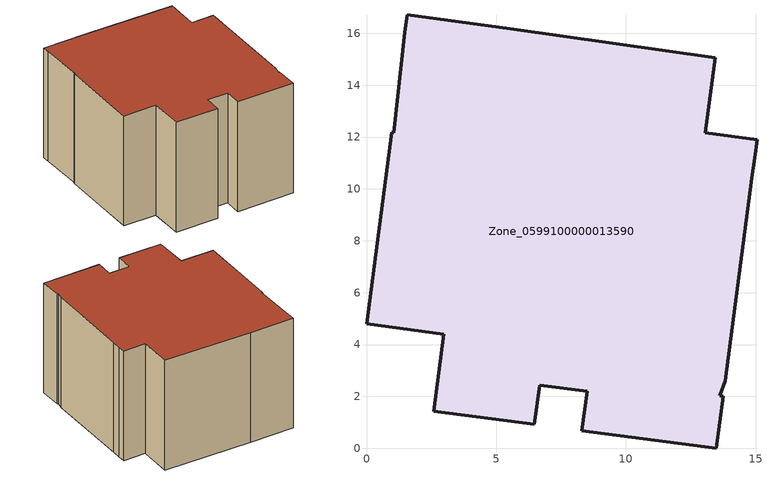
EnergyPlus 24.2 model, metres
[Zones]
Zone_0599100000013590
 floor ground (C_G): 14.96,11.19 14.86,10.42 13.83,2.61 13.62,2.02 13.75,2 13.48,0 8.31,0.68 8.51,2.19 6.67,2.43 6.47,0.92 2.58,1.43 2.97,4.41 0,4.8 0.97,12.18 1.06,12.16 1.48,16.03 1.56,16.72 5.53,16.18 13.44,15.06 13.05,12.16 15.05,11.9 z0
 wall outside (C_F): 13.05,12.16 13.44,15.06 5.53,16.18 1.56,16.72 1.48,16.03 1.06,12.16 0.97,12.18 0,4.8 2.97,4.41 2.58,1.43 6.47,0.92 6.67,2.43 8.51,2.19 8.31,0.68 13.48,0 13.75,2 13.62,2.02 13.83,2.61 14.86,10.42 14.96,11.19 15.05,11.9 13.05,12.16 z0:10.26
 roof outside (C_R): 14.86,10.42 14.96,11.19 15.05,11.9 13.05,12.16 13.44,15.06 5.53,16.18 1.56,16.72 1.48,16.03 1.06,12.16 0.97,12.18 0,4.8 2.97,4.41 2.58,1.43 6.47,0.92 6.67,2.43 8.51,2.19 8.31,0.68 13.48,0 13.75,2 13.62,2.02 13.83,2.61 z10.26
[BUILDING]
Pand.0599100000013590: North Axis=0; Terrain=City; Loads Convergence Tolerance Value=0.04; Temperature Convergence Tolerance Value=0.4; Solar Distribution=FullExterior; Maximum Number of Warmup Days=25; Minimum Number of Warmup Days=1
[Site:Location]
Rotterdam.The.Hague.AP_ZH_NLD Design_Conditions: Latitude=51.96; Longitude=4.45; Time Zone=1; Elevation=-4.5
[SITE:GROUNDTEMPERATURE:BUILDINGSURFACE]
18, 18, 18, 18, 18, 18, 18, 18, 18, 18, 18, 18
[MATERIAL] Thermal Absorptance=0.9; Solar Absorptance=0.7; Visible Absorptance=0.7
Name | Roughness | Thickness | Conductivity | Density | Specific Heat
G.D.1965 | MediumSmooth | 0.15 | 1 | 540 | 1210
F.D.1965 | Rough | 0.3 | 0.857143 | 1920 | 840
R.D.1965 | MediumRough | 0.2 | 0.08 | 1500 | 1000
[CONSTRUCTION]
C_G: G.D.1965
C_F: F.D.1965
C_R: R.D.1965
[ZONE]
Zone_0599100000013590: Type=1; Multiplier=1; Ceiling Height=Autocalculate; Volume=Autocalculate; Floor Area=autocalculate; Part of Total Floor Area=Yes
[ZONEINFILTRATION:DESIGNFLOWRATE]
Infil_Zone_0599100000013590: Zone or ZoneList or Space or SpaceList=Zone_0599100000013590; Schedule=AlwaysOn; Design Flow Rate Calculation Method=Flow/Area; Flow Rate per Floor Area=0.0042; Constant Term Coefficient=1; Temperature Term Coefficient=0; Velocity Term Coefficient=0; Velocity Squared Term Coefficient=0
[HVACTEMPLATE:ZONE:IDEALLOADSAIRSYSTEM]
Zone_0599100000013590: Maximum Heating Supply Air Temperature=50; Minimum Cooling Supply Air Temperature=13; Maximum Heating Supply Air Humidity Ratio=0.0156; Minimum Cooling Supply Air Humidity Ratio=0.0077; Heating Limit=NoLimit; Cooling Limit=NoLimit; Dehumidification Control Type=ConstantSensibleHeatRatio; Cooling Sensible Heat Ratio=0.7; Dehumidification Setpoint=60; Humidification Control Type=None; Humidification Setpoint=30; Outdoor Air Method=None; Outdoor Air Flow Rate per Person=0.00944; Outdoor Air Flow Rate per Zone Floor Area=0; Outdoor Air Flow Rate per Zone=0; Demand Controlled Ventilation Type=None; Outdoor Air Economizer Type=NoEconomizer; Heat Recovery Type=None; Sensible Heat Recovery Effectiveness=0.7; Latent Heat Recovery Effectiveness=0.65
[ZONECONTROL:THERMOSTAT]
ThermostatControl_Zone_0599100000013590: Zone or ZoneList=Zone_0599100000013590; Control Type Schedule=DualSetpointControlType; Control 1=Thermostat_Zone_0599100000013590; Temperature Difference Between Cutout And Setpoint=0
[THERMOSTATSETPOINT:DUALSETPOINT]
Thermostat_Zone_0599100000013590: Heating Setpoint Temperature Schedule=HeatingSetpoint_Zone_0599100000013590; Cooling Setpoint Temperature Schedule=CoolingSetpoint_Zone_0599100000013590
[SCHEDULE:COMPACT]
HeatingSetpoint_Zone_0599100000013590: Through: 12/31, For: AllDays, Until: 24:00, 21
CoolingSetpoint_Zone_0599100000013590: Through: 12/31, For: AllDays, Until: 24:00, 24
DualSetpointControlType: Through: 12/31, For: AllDays, Until: 24:00, 4
AlwaysOn: Through: 12/31, For: AllDays, Until: 24:00, 1
